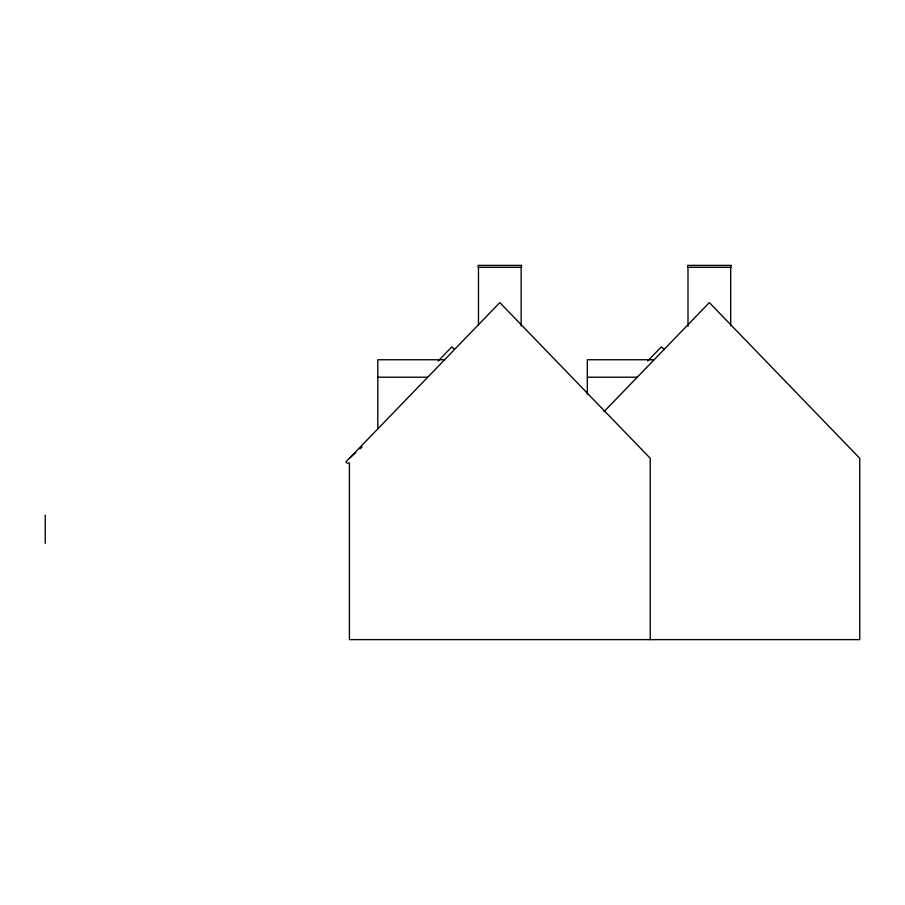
<?xml version="1.0" encoding="UTF-8"?>
<svg xmlns="http://www.w3.org/2000/svg" width="905" height="905" viewBox="0 0 905 905"><rect width="100%" height="100%" fill="white"/><g stroke="black" fill="none" stroke-linecap="round" stroke-linejoin="round"><path stroke-width="1.36" d="M438.144 361.027L451.844 346.853L454.548 349.454M647.675 361.027L661.374 346.853L664.078 349.454M603.974 411.662L709.339 302.609L859.75 458.281L859.75 639.62L349.409 639.62L349.409 463.089L347.079 463.089L345.88 461.935L499.809 302.609L650.22 458.281L650.22 639.62M349.409 458.281L355.71 452.636M359.919 448.869L362.023 446.98M444.604 359.749L377.804 359.749L377.804 428.88M654.134 359.749L587.334 359.749L587.334 394.263M377.804 377.204L427.737 377.204M587.334 377.204L637.267 377.204M730.686 267.303L730.686 325.936M687.992 267.303L687.992 326.411M521.156 267.303L521.156 325.936M478.474 267.303L478.474 324.997M45.25 515.092L45.25 543.328M521.484 265.38L478.145 265.38L478.145 267.303L521.484 267.303L521.484 265.38M731.002 265.38L687.676 265.38L687.676 267.303L731.002 267.303L731.002 265.38"/></g></svg>
